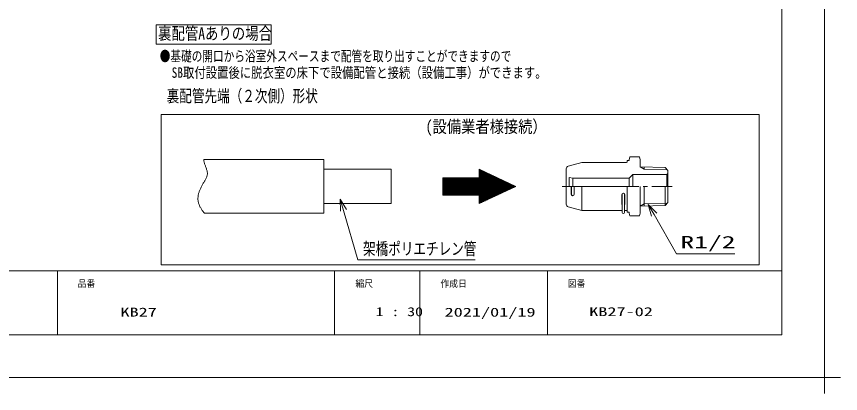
# Model space of a CAD drawing. Units: millimetres on the paper. Extents: x -305 to 305, y -152 to 152.
# Drawn here: x -70.6 to 122.7, y -152.2 to -63.8 of the extents above; entities that cross this region are included whole.
import ezdxf
from ezdxf.enums import TextEntityAlignment as Align

# ---------------------------------------------------------------- set-up
doc = ezdxf.new("R2010")
doc.units = ezdxf.units.MM
doc.linetypes.add('LONG_CHAIN', pattern=[21, 18, -1, 1, -1])
for name, color, linetype, lineweight in [('0-1_RV', 7, 'Continuous', 9), ('0-2_0', 7, 'Continuous', 9), ('0-3_1図面枠', 7, 'Continuous', 9), ('0-4_図面枠', 3, 'Continuous', 9), ('0-5_DEFPOINTS', 7, 'Continuous', 9)]:
    doc.layers.add(name, color=color, linetype=linetype, lineweight=lineweight)
doc.styles.add('ＭＳ ゴシック', font='')
doc.styles.get('ＭＳ ゴシック').set_extended_font_data('MS Gothic')

# ---------------------------------------------------------------- blocks, each defined once
blk = doc.blocks.new('グループ-6')
at = {"layer": '0-3_1図面枠'}
for p, q in [((4200, -2895), (4200, -3045)), ((4275, -2970), (4125, -2970))]:
    blk.add_line(p, q, dxfattribs=at)
blk = doc.blocks.new('_OPEN30')
at = {"layer": '0-2_0'}
blk.add_line((0, 0), (-1, 0), dxfattribs=at)
blk.add_lwpolyline([(-1, 0.2679), (0, 0), (-1, -0.2679)], dxfattribs=at)

msp = doc.modelspace()

# ---------------------------------------------------------------- linework, layer by layer
at = {"layer": '0-1_RV'}
for p, q in [((-37.852, -65.818), (-37.852, -70.314)), ((-37.852, -65.818), (-10.852, -65.818)), ((-10.852, -65.818), (-10.852, -70.314)), ((-37.852, -70.314), (-10.852, -70.314)), ((-36.724, -86.827), (-36.724, -122.086)), ((-36.724, -86.827), (103.637, -86.827)), ((103.637, -86.827), (103.637, -122.086)), ((1.512, -97.402), (-26.696, -97.402)), ((1.512, -97.402), (1.512, -109.998)), ((58.838, -98.935), (62.016, -98.084)), ((62.016, -98.084), (72.484, -98.084)), ((72.7, -97.652), (72.7, -97.868)), ((72.7, -97.652), (73.132, -97.652)), ((73.132, -97.436), (73.306, -96.788)), ((73.132, -97.436), (73.132, -97.652)), ((73.306, -96.788), (75.551, -96.788)), ((75.551, -96.788), (75.724, -97.436)), ((75.724, -99.077), (75.724, -97.436)), ((17.258, -99.667), (1.512, -99.667)), ((17.258, -99.667), (17.258, -107.733)), ((37.944, -99.667), (37.944, -107.733)), ((37.944, -99.667), (46.508, -103.7)), ((38.296, -99.833), (37.944, -99.833)), ((38.72, -100.033), (37.944, -100.033)), ((39.145, -100.233), (37.944, -100.233)), ((39.57, -100.433), (37.944, -100.433)), ((58.358, -99.561), (58.358, -103.7)), ((75.724, -99.077), (76.644, -99.608)), ((75.724, -99.077), (81.557, -99.264)), ((76.644, -99.608), (76.644, -99.107)), ((76.644, -99.608), (82.043, -99.781)), ((81.557, -99.264), (82.204, -99.953)), ((82.204, -103.7), (82.204, -99.953)), ((29.38, -101.684), (29.38, -105.716)), ((29.38, -101.684), (29.38, -105.716)), ((37.944, -101.684), (29.38, -101.684)), ((42.543, -101.833), (29.38, -101.833)), ((42.968, -102.033), (29.38, -102.033)), ((43.392, -102.233), (29.38, -102.233)), ((43.817, -102.433), (29.38, -102.433)), ((39.995, -100.633), (37.944, -100.633)), ((40.419, -100.833), (37.944, -100.833)), ((40.844, -101.033), (37.944, -101.033)), ((41.269, -101.233), (37.944, -101.233)), ((41.693, -101.433), (37.944, -101.433)), ((42.118, -101.633), (37.944, -101.633)), ((59.092, -101.605), (59.092, -103.7)), ((59.092, -101.605), (59.95, -101.756)), ((59.95, -101.756), (59.95, -103.7)), ((73.132, -101.756), (59.95, -101.756)), ((73.132, -101.756), (73.996, -100.892)), ((73.132, -101.756), (73.132, -103.7)), ((81.988, -100.892), (73.996, -100.892)), ((73.996, -103.7), (73.996, -100.892)), ((81.988, -100.892), (82.204, -100.676)), ((81.988, -100.892), (81.988, -103.7)), ((44.242, -102.633), (29.38, -102.633)), ((44.667, -102.833), (29.38, -102.833)), ((45.091, -103.033), (29.38, -103.033)), ((45.516, -103.233), (29.38, -103.233)), ((45.941, -103.433), (29.38, -103.433)), ((46.366, -103.633), (29.38, -103.633)), ((46.226, -103.833), (29.38, -103.833)), ((45.802, -104.033), (29.38, -104.033)), ((45.377, -104.233), (29.38, -104.233)), ((46.508, -103.7), (37.944, -107.733)), ((58.358, -107.838), (58.358, -103.7)), ((59.506, -103.7), (59.506, -105.505)), ((59.618, -103.7), (59.618, -105.505)), ((60.216, -103.7), (60.216, -105.505)), ((62.016, -103.7), (62.016, -109.316)), ((72.7, -109.748), (72.7, -103.7)), ((75.724, -103.7), (75.724, -109.964)), ((76.644, -103.7), (76.644, -108.293)), ((81.557, -103.7), (81.557, -108.136)), ((82.204, -103.7), (82.204, -107.447)), ((44.952, -104.433), (29.38, -104.433)), ((44.528, -104.633), (29.38, -104.633)), ((44.103, -104.833), (29.38, -104.833)), ((43.678, -105.033), (29.38, -105.033)), ((43.253, -105.233), (29.38, -105.233)), ((42.829, -105.433), (29.38, -105.433)), ((42.404, -105.633), (29.38, -105.633)), ((37.944, -105.716), (29.38, -105.716)), ((41.979, -105.833), (37.944, -105.833)), ((41.554, -106.033), (37.944, -106.033)), ((41.13, -106.233), (37.944, -106.233)), ((71.404, -105.677), (71.404, -107.709)), ((71.512, -105.417), (71.512, -109.791)), ((72.031, -105.417), (72.031, -109.791)), ((72.139, -105.677), (72.139, -107.709)), ((17.258, -107.733), (1.512, -107.733)), ((40.705, -106.433), (37.944, -106.433)), ((40.28, -106.633), (37.944, -106.633)), ((39.855, -106.833), (37.944, -106.833)), ((39.431, -107.033), (37.944, -107.033)), ((39.006, -107.233), (37.944, -107.233)), ((38.581, -107.433), (37.944, -107.433)), ((38.156, -107.633), (37.944, -107.633)), ((75.724, -108.322), (76.644, -107.791)), ((75.724, -108.322), (81.557, -108.136)), ((76.644, -107.791), (82.043, -107.619)), ((81.557, -108.136), (82.204, -107.447)), ((1.512, -109.998), (-26.514, -109.998)), ((58.838, -108.464), (62.016, -109.316)), ((62.016, -109.316), (71.512, -109.316)), ((72.031, -109.316), (72.484, -109.316)), ((72.7, -109.748), (73.132, -109.748)), ((73.132, -109.964), (73.132, -109.748)), ((73.132, -109.964), (73.306, -110.612)), ((75.551, -110.612), (75.724, -109.964)), ((73.306, -110.612), (75.551, -110.612)), ((-36.724, -122.086), (103.637, -122.086))]:
    msp.add_line(p, q, dxfattribs=at)
at = {"layer": '0-1_RV', "linetype": 'LONG_CHAIN'}
msp.add_line((57.426, -103.7), (83.234, -103.7), dxfattribs=at)
at = {"layer": '0-1_RV'}
for points in [[(-26.696, -97.402), (-26.674, -97.568), (-26.648, -97.734), (-26.617, -97.899), (-26.581, -98.063), (-26.54, -98.227), (-26.492, -98.391), (-26.438, -98.554), (-26.381, -98.718), (-26.32, -98.881), (-26.258, -99.044), (-26.195, -99.206), (-26.134, -99.368), (-26.075, -99.529), (-26.02, -99.691), (-25.97, -99.851), (-25.927, -100.011), (-25.892, -100.17), (-25.866, -100.329), (-25.85, -100.487), (-25.847, -100.644), (-25.855, -100.801), (-25.875, -100.956), (-25.906, -101.112), (-25.946, -101.266), (-25.996, -101.421), (-26.053, -101.575), (-26.118, -101.729), (-26.189, -101.882), (-26.266, -102.036), (-26.347, -102.19), (-26.433, -102.344), (-26.522, -102.498), (-26.613, -102.652), (-26.705, -102.806), (-26.798, -102.962), (-26.891, -103.117), (-26.983, -103.273), (-27.072, -103.43), (-27.16, -103.588)], [(-27.16, -103.588), (-27.245, -103.746), (-27.327, -103.905), (-27.406, -104.065), (-27.481, -104.225), (-27.553, -104.385), (-27.622, -104.547), (-27.686, -104.708), (-27.746, -104.87), (-27.801, -105.033), (-27.852, -105.195), (-27.898, -105.358), (-27.939, -105.521), (-27.974, -105.685), (-28.003, -105.849), (-28.027, -106.012), (-28.045, -106.176), (-28.056, -106.34), (-28.06, -106.504), (-28.058, -106.668), (-28.049, -106.832), (-28.032, -106.996), (-28.009, -107.159), (-27.977, -107.323), (-27.939, -107.485), (-27.895, -107.648), (-27.844, -107.809), (-27.787, -107.969), (-27.725, -108.128), (-27.656, -108.285), (-27.583, -108.441), (-27.505, -108.595), (-27.422, -108.747), (-27.335, -108.897), (-27.244, -109.045), (-27.148, -109.19), (-27.05, -109.333), (-26.948, -109.472), (-26.843, -109.609), (-26.736, -109.742)], [(-26.736, -109.742), (-26.626, -109.872), (-26.514, -109.998), (-26.514, -109.998)], [(36.984, -120.909), (9.443, -120.909), (6.075, -109.317)], [(97.951, -119.491), (84.218, -119.491), (78.993, -110.308)]]:
    msp.add_lwpolyline(points, dxfattribs=at)
msp.add_lwpolyline([(29.38, -101.684), (29.38, -105.716), (37.944, -105.716), (37.944, -107.733), (46.508, -103.7), (37.944, -99.667), (37.944, -101.684)], close=True, dxfattribs=at)
for centre, radius, start, end in [((72.484, -97.868), 0.216, 270, 0), ((59.006, -99.561), 0.648, 105, 180.00006), ((59.861, -105.505), 0.355, 180, 0), ((59.973, -105.505), 0.355, 180, 260.93138), ((71.772, -105.677), 0.367, 0, 180), ((59.006, -107.838), 0.648, 179.99994, 255), ((71.772, -107.709), 0.367, 180, 225.09913), ((71.772, -107.709), 0.367, 314.90087, 0), ((71.772, -109.791), 0.259, 180, 0), ((72.484, -109.532), 0.216, 0, 90)]:
    msp.add_arc(centre, radius, start, end, dxfattribs=at)
at = {"layer": '0-2_0'}
for p, q in [((-61.017, -123.498), (-61.017, -138.498)), ((3.983, -123.498), (3.983, -138.498)), ((23.983, -123.498), (23.983, -138.498)), ((53.983, -123.498), (53.983, -138.498))]:
    msp.add_line(p, q, dxfattribs=at)
at = {"layer": '0-4_図面枠'}
msp.add_line((-291.017, -123.498), (108.983, -123.498), dxfattribs=at)
msp.add_lwpolyline([(-291.017, -138.498), (108.983, -138.498), (108.983, 138.502), (-291.017, 138.502)], close=True, dxfattribs=at)
at = {"layer": '0-5_DEFPOINTS'}
for q in [(118.983, 148.502), (-301.017, -148.498)]:
    msp.add_line((118.983, -148.498), q, dxfattribs=at)

# ---------------------------------------------------------------- block references
at = {"layer": '0-1_RV', "xscale": 2.77, "yscale": 2.77}
for p, rotation in [((5.302, -106.657), 106.20239), ((77.623, -107.9), 119.63879)]:
    msp.add_blockref('_OPEN30', p, dxfattribs=dict(at, rotation=rotation))
at = {"layer": '0-3_1図面枠', "xscale": 0.05, "yscale": 0.05}
msp.add_blockref('グループ-6', (-91.017, 0.002), dxfattribs=at)

# ---------------------------------------------------------------- texts
at = {"layer": '0-1_RV', "style": 'ＭＳ ゴシック'}
for s, height, width, p in [('裏配管Aありの場合', 2.886, 0.8, (-37.427, -70.121)), ('●基礎の開口から浴室外スペースまで配管を取り出すことができますので', 2.444, 0.75, (-37.027, -75.098)), ('\u3000SB取付設置後に脱衣室の床下で設備配管と接続（設備工事）ができます。', 2.444, 0.8, (-36.898, -78.956)), ('裏配管先端（２次側）形状', 2.889, 0.75, (-35.397, -84.784)), ('(設備業者様接続）', 2.886, 0.85, (25.334, -91.971)), ('R1/2', 2.886, 1.65, (85.147, -119.06)), ('架橋ポリエチレン管', 2.889, 0.75, (10.683, -120.603))]:
    msp.add_text(s, height=height, dxfattribs=dict(at, width=width)).set_placement(p, align=Align.BOTTOM_LEFT)
at = {"layer": '0-3_1図面枠', "style": 'ＭＳ ゴシック'}
for s, height, width, p in [('品番', 1.628, 0.9, (-56.276, -127.759)), ('縮尺', 1.628, 0.9, (8.896, -127.769)), ('作成日', 1.628, 0.9, (28.857, -127.788)), ('図番', 1.628, 0.9, (58.732, -127.759)), ('KB27', 2.092, 1.5, (-46.239, -134.835)), ('1 : 30', 2.092, 1.3, (13.65, -134.737)), ('2021/01/19', 2.092, 1.5, (29.822, -134.861)), ('KB27-02', 2.092, 1.5, (63.761, -134.737))]:
    msp.add_text(s, height=height, dxfattribs=dict(at, width=width)).set_placement(p, align=Align.BOTTOM_LEFT)

doc.saveas('drawing.dxf')
